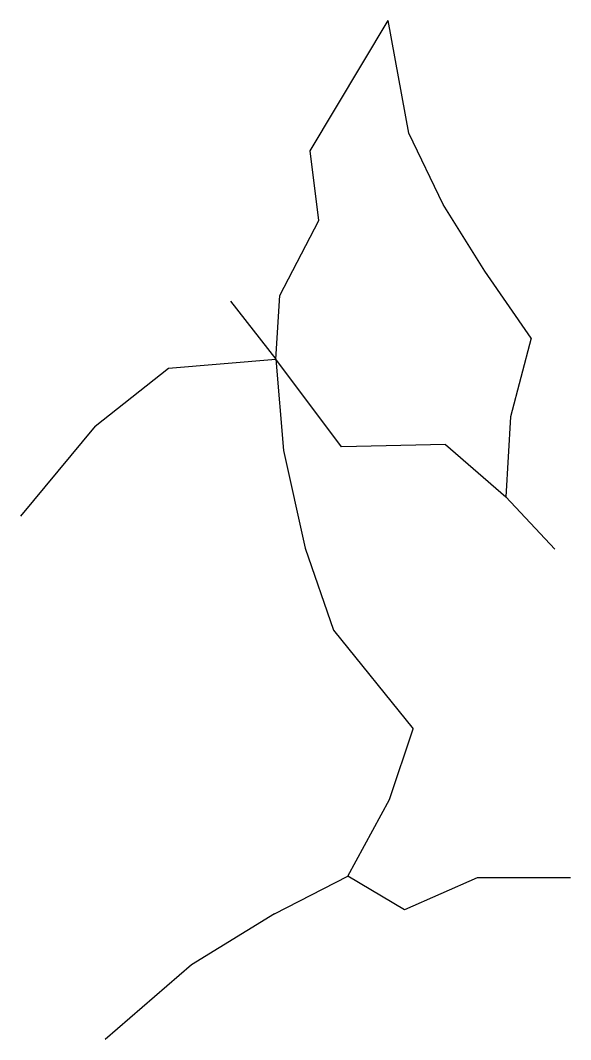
# Model space of a CAD drawing. Header units: millimetres. Extents: x 148 to 244, y -120 to 57.
import ezdxf

# ---------------------------------------------------------------- set-up
doc = ezdxf.new("R2010")
doc.units = ezdxf.units.MM
doc.layers.get('0').update_dxf_attribs({"linetype": 'CONTINUOUS'})

msp = doc.modelspace()

# ---------------------------------------------------------------- linework, layer by layer
for p, q in [((198.71, 33.95), (212.24, 56.6)), ((215.82, 37.06), (212.24, 56.6)), ((221.82, 24.66), (215.82, 37.06)), ((200.24, 21.87), (198.71, 33.95)), ((229.01, 13.1), (221.82, 24.66)), ((193.46, 8.87), (200.24, 21.87)), ((237.04, 1.48), (229.01, 13.1)), ((192.77, -2.14), (193.46, 8.87)), ((184.89, 7.88), (192.77, -2.14)), ((237.04, 1.48), (233.5, -12.17)), ((174.18, -3.7), (192.77, -2.14)), ((192.77, -2.14), (194.12, -18.03)), ((204.17, -17.37), (192.77, -2.14)), ((161.41, -13.8), (174.18, -3.7)), ((233.5, -12.17), (232.65, -26.04)), ((161.41, -13.8), (148.46, -29.37)), ((222.18, -16.96), (204.17, -17.37)), ((222.18, -16.96), (232.65, -26.04)), ((194.12, -18.03), (197.85, -34.97)), ((232.65, -26.04), (241.18, -35.13)), ((197.85, -34.97), (202.75, -49.14)), ((202.75, -49.14), (216.57, -66.25)), ((212.46, -78.56), (216.57, -66.25)), ((205.27, -91.86), (212.46, -78.56)), ((192.53, -98.39), (205.27, -91.86)), ((215.11, -97.68), (205.27, -91.86)), ((227.7, -92.1), (215.11, -97.68)), ((243.9, -92.1), (227.7, -92.1)), ((192.53, -98.39), (178.15, -107.24)), ((178.15, -107.24), (163.17, -120.18))]:
    msp.add_line(p, q)

doc.saveas('drawing.dxf')
